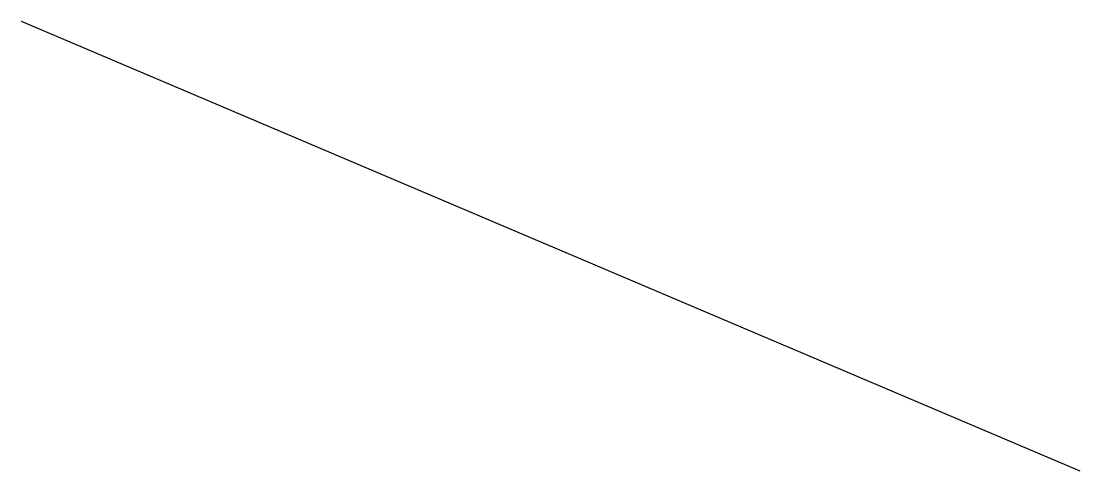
# Model space of a CAD drawing. Extents: x 11954472 to 11957142, y -6455716 to -6454583.
import ezdxf

# ---------------------------------------------------------------- set-up
doc = ezdxf.new("R2010")
doc.units = 0
doc.header["$LTSCALE"] = 10
doc.header["$MEASUREMENT"] = 0
doc.layers.add('A-WALL', color=7, linetype='Continuous')

msp = doc.modelspace()

# ---------------------------------------------------------------- linework, layer by layer
at = {"layer": 'A-WALL'}
msp.add_line((11954472, -6454583.1), (11957141.5, -6455716.2), dxfattribs=at)

doc.saveas('drawing.dxf')
